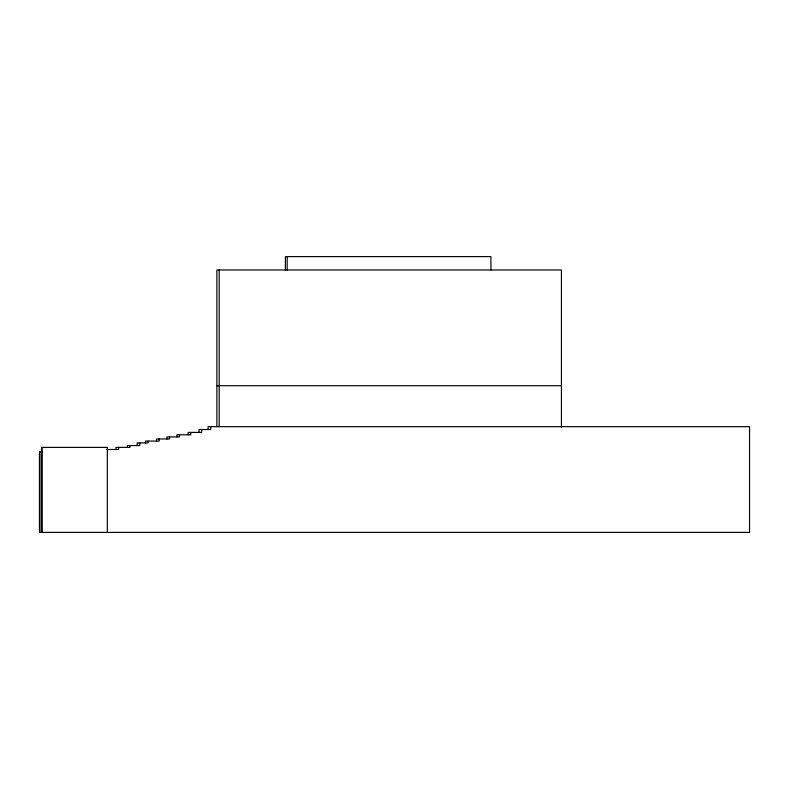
<?xml version="1.0" encoding="UTF-8"?>
<svg xmlns="http://www.w3.org/2000/svg" width="789" height="789" viewBox="0 0 789 789"><rect width="100%" height="100%" fill="white"/><g stroke="black" fill="none" stroke-linecap="round" stroke-linejoin="round"><path stroke-width="1.18" d="M216.867 385.722L561.433 385.722M106.821 449.493L118.636 449.493L118.636 447.393M42.359 451.91L39.45 451.91L39.45 532.388L749.55 532.388L749.55 426.671L208.099 426.671L208.099 429.512M561.433 427.5L561.433 269.986L216.867 269.986L216.867 426.671M490.926 270.075L490.926 256.612L285.391 256.612L285.391 270.075M287.166 256.612L287.166 270.075M219.174 269.986L219.174 426.671M210.722 426.671L210.722 429.512L199.065 429.512L199.065 432.411M201.688 429.512L201.688 432.411L188.147 432.411L188.147 434.788M190.77 432.411L190.77 434.788L176.854 434.788L176.854 436.919M179.478 434.788L179.478 436.919L166.943 436.919L166.943 438.96M169.566 436.919L169.566 438.96L156.567 438.96L156.567 441.09M159.191 438.96L159.191 441.09L145.462 441.09L145.462 442.925M148.085 441.09L148.085 442.925L137.148 442.925L137.148 445.558M139.771 442.925L139.771 445.558L127.345 445.558L127.345 447.393M129.968 445.558L129.968 447.393L116.013 447.393L116.013 449.493M107.314 532.388L107.314 447.393L41.58 447.393L41.58 532.388M42.073 447.393L42.073 532.388M39.923 451.91L39.923 532.388"/></g></svg>
